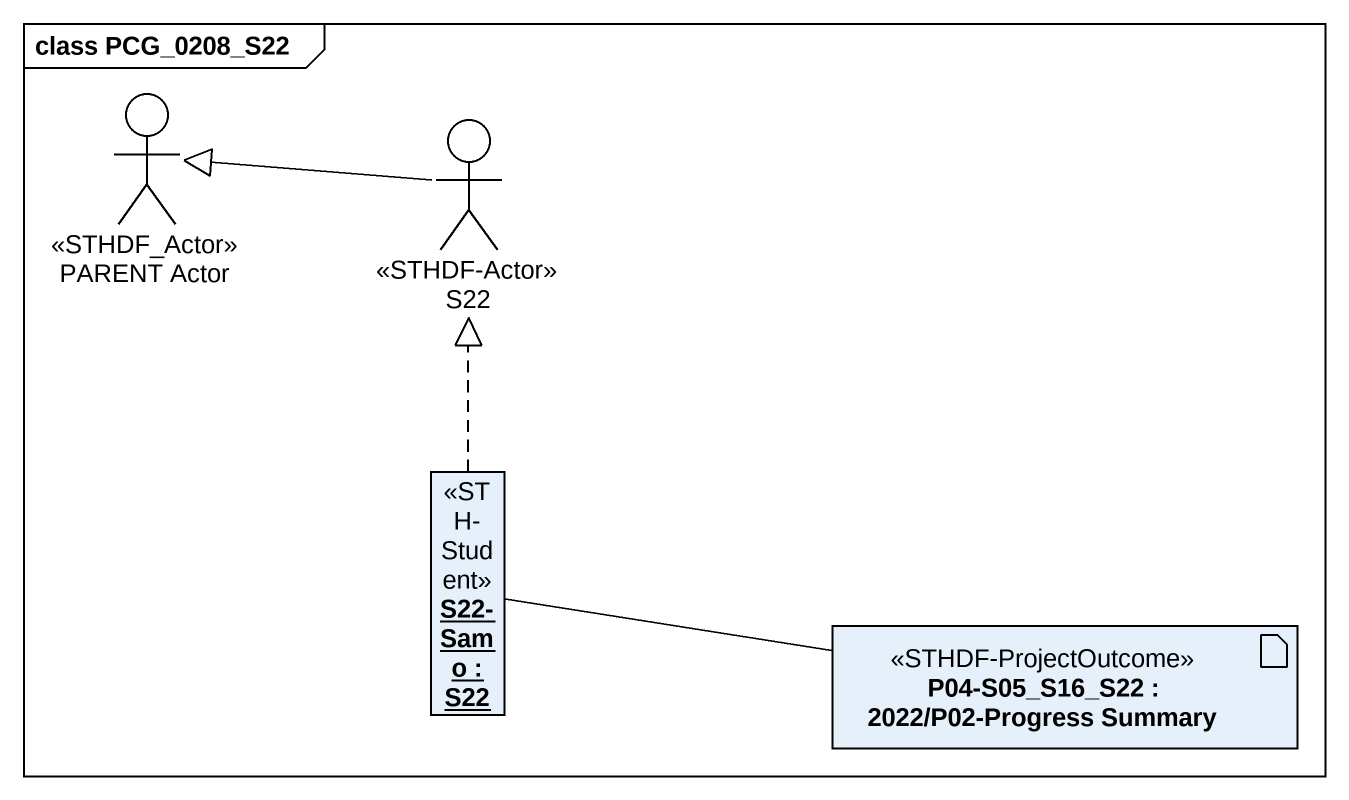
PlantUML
@startuml
mainframe class PCG_0208_S22
allowmixing
hide circle
hide empty members
actor "PARENT Actor" as PARENT_Actor <<STHDF_Actor>>
actor S22 <<STHDF-Actor>>
object "S22-Samo : S22" as S22_Samo <<STH-Student>>
artifact "P04-S05_S16_S22 : 2022/P02-Progress Summary" as P04_S05_S16_S22 <<STHDF-ProjectOutcome>>
S22 -left-|> PARENT_Actor
S22_Samo .up.|> S22
P04_S05_S16_S22 -left- S22_Samo
@enduml
